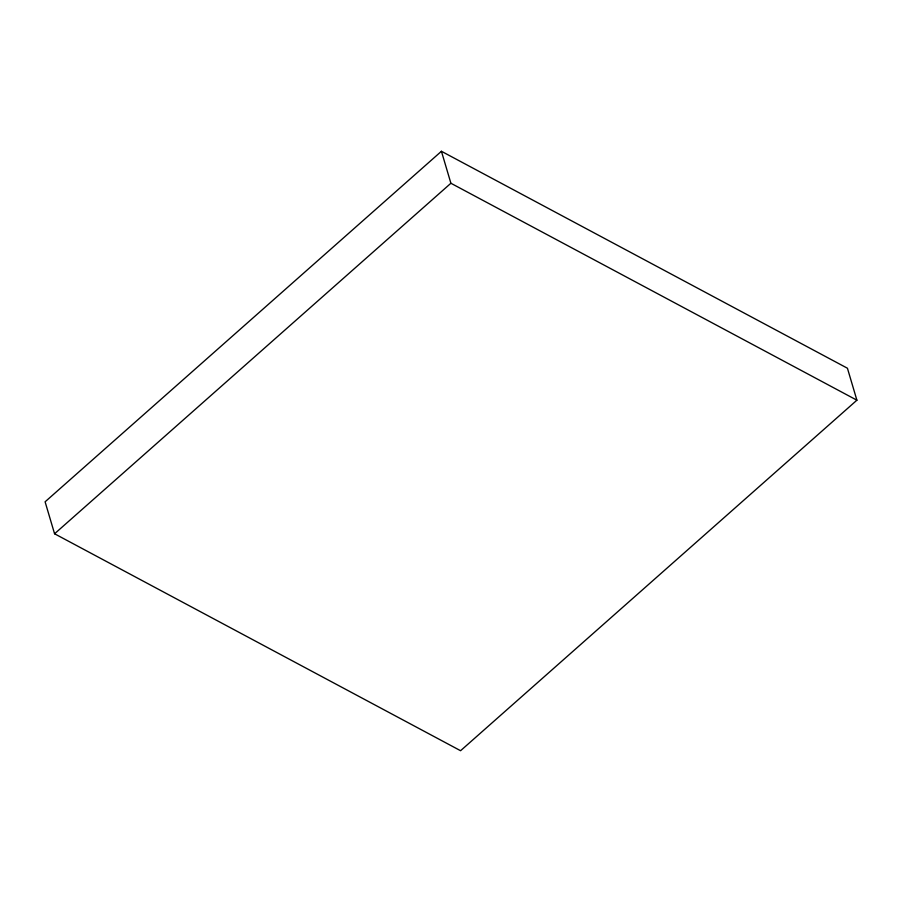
<?xml version="1.0" encoding="UTF-8"?>
<svg xmlns="http://www.w3.org/2000/svg" width="902" height="902" viewBox="0 0 902 902"><rect width="100%" height="100%" fill="white"/><g stroke="black" fill="none" stroke-linecap="round" stroke-linejoin="round"><path stroke-width="1.35" d="M441.428 151.288L45.1 501.805L54.571 533.77L460.572 750.712L856.9 400.195L847.429 368.23L441.428 151.288L450.899 183.253L856.9 400.195M54.571 533.77L450.899 183.253"/></g></svg>
